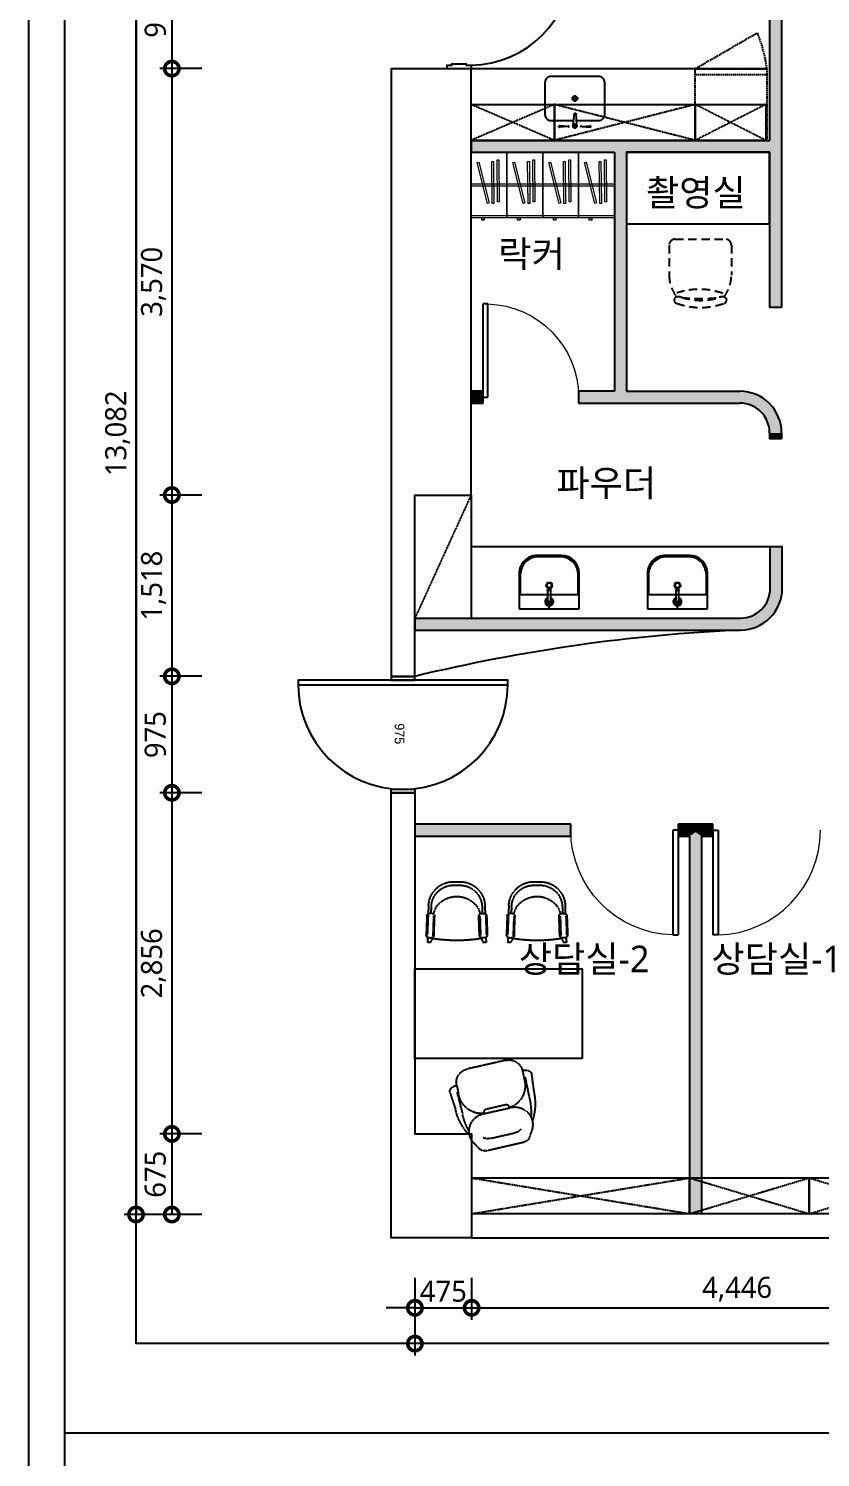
# Model space of a CAD drawing. Header units: millimetres. Extents: x -4 to 86791, y -1 to 44030.
# Drawn here: x 38735 to 45365, y 15132 to 27095 of the extents above; entities that cross this region are included whole.
import ezdxf
from ezdxf.enums import TextEntityAlignment as Align

# ---------------------------------------------------------------- set-up
doc = ezdxf.new("R2010")
doc.units = ezdxf.units.MM
for name, pattern in [('$0$DASH', [0.35, 0.25, -0.1]), ('DASH', [0.35, 0.25, -0.1]), ('DH-HID2', [1.2, 0.8, -0.4]), ('HIDDEN1', [1.1, 0.7, -0.4])]:
    doc.linetypes.add(name, pattern=pattern)
for name, color, linetype in [('0-活动家具', 3, 'Continuous'), ('03-TEXT', 3, 'Continuous'), ('07-DIM WAL', 5, 'Continuous'), ('2.\\M+3B1DB\\M+3C0DA\\M+3BCB1', 60, 'Continuous'), ('2CONTINUOUS', 2, 'Continuous'), ('5.\\M+3C3A2\\M+3C8A3', 4, 'Continuous'), ('CO-BATH', 6, 'Continuous'), ('CO-DO-FR', 7, 'Continuous'), ('CO-DOOR', 8, 'Continuous'), ('CO-FURB', 6, 'Continuous'), ('FORM(YOURNAME)-11', 1, 'Continuous'), ('FU-FURM', 251, 'DH-HID2'), ('PUB_HATCH', 8, 'Continuous'), ('WALL', 9, 'Continuous'), ('WINDOW', 4, 'Continuous')]:
    doc.layers.add(name, color=color, linetype=linetype)
doc.layers.add('Arch', color=8, linetype='Continuous', lineweight=0)
doc.styles.add('\\M+3B8BC\\M+3C0BA \\M+3B0ED\\M+3B5F1', font='malgun.ttf')
doc.styles.add('DAWIN', font='')
doc.styles.add('W-TEXT2', font='Dotum.ttf')
doc.styles.add('YOURNAME', font='HYWULM.TTF')
doc.styles.get('DAWIN').set_extended_font_data('NanumSquare')
doc.dimstyles.new('60', dxfattribs={"dimscale": 80, "dimtxt": 2.2, "dimasz": 3, "dimexe": 1.25, "dimexo": 0.625, "dimtad": 1, "dimdec": 0, "dimzin": 0, "dimdsep": 46, "dimlunit": 6, "dimtxsty": 'DAWIN', "dimblk1": 'DOTSMALL', "dimblk2": 'DOTSMALL', "dimsah": 1, "dimcen": 0.001, "dimclrd": 1, "dimclre": 1, "dimclrt": 3, "dimadec": 0, "dimazin": 0, "dimtfac": 1, "dimtdec": 0, "dimtix": 1, "dimtmove": 2, "dimatfit": 3, "dimldrblk": 'DOTSMALL', "dimfxl": 0, "dimtolj": 1, "dimtzin": 0, "dimarcsym": 0})

# ---------------------------------------------------------------- blocks, each defined once
blk = doc.blocks.new('FORM-PLAN')
at = {"layer": 'Defpoints', "color": 158}
blk.add_line((1346, -1285), (-71444, -1285), dxfattribs=at)
for points in [[(-71444, -2285), (10556, -2285), (10556, 55115), (-71444, 55115)], [(-69444, 53115), (-64, 53115), (-64, 1215), (-69444, 1215)]]:
    blk.add_lwpolyline(points, close=True, dxfattribs=at)
at = {"layer": 'FORM(YOURNAME)-11', "color": 250}
blk.add_lwpolyline([(-72444, -3285), (11556, -3285), (11556, 56115), (-72444, 56115)], close=True, dxfattribs=at)
at = {"layer": 'FORM(YOURNAME)-11', "color": 3, "style": 'YOURNAME'}
for tag, height, p in [('1', 450, (9905, 18188)), ('2', 450, (9905, 17544)), ('3', 450, (9905, 16257)), ('4', 450, (9905, 14326)), ('5', 515, (9905, 12009)), ('6', 515, (9905, 9757)), ('7', 515, (9905, 7504)), ('8', 515, (9905, 5252)), ('9', 515, (9905, 2999)), ('10', 515, (5655, 811)), ('11', 515, (9905, 747)), ('12', 515, (5655, -1441)), ('13', 515, (9905, -1441))]:
    blk.add_attdef(tag, text='', height=height, dxfattribs=at).set_placement(p, align=Align.MIDDLE_RIGHT)
blk = doc.blocks.new('*U149')
at = {"xscale": 0.3000000000000001, "yscale": 0.3000000000000001, "zscale": 0.3000000000000001}
blk.add_blockref('FORM-PLAN', (60469, 15721), dxfattribs=at)
blk = doc.blocks.new('_DOTSMALL')
at = {"color": 0, "linetype": 'ByBlock', "const_width": 0.5}
blk.add_lwpolyline([(-0.0625, 0, 1), (0.0625, 0, 1)], format="xyb", close=True, dxfattribs=at)
blk = doc.blocks.new('*D33')
at = {"layer": '07-DIM WAL', "color": 1, "lineweight": -2, "ltscale": 10, "transparency": 16777216}
for p, q in [((41970, 16635), (41970, 15985)), ((58018, 16635), (58018, 15985)), ((58018, 16085), (41970, 16085))]:
    blk.add_line(p, q, dxfattribs=at)
at = {"layer": 'Defpoints', "color": 0, "ltscale": 10, "transparency": 16777216}
for p in [(41970, 16685), (58018, 16685), (41970, 16085)]:
    blk.add_point(p, dxfattribs=at)
at = {"layer": '07-DIM WAL', "color": 1, "lineweight": -2, "ltscale": 10, "transparency": 16777216, "xscale": 240, "yscale": 240, "zscale": 240, "rotation": 180}
blk.add_blockref('_DOTSMALL', (41970, 16085), dxfattribs=at)
at = {"layer": '07-DIM WAL', "color": 1, "lineweight": -2, "ltscale": 10, "transparency": 16777216, "xscale": 240, "yscale": 240, "zscale": 240}
blk.add_blockref('_DOTSMALL', (58018, 16085), dxfattribs=at)
at = {"layer": '07-DIM WAL', "color": 3, "ltscale": 10, "transparency": 16777216, "insert": (49994, 16240), "char_height": 176, "attachment_point": 5, "style": 'DAWIN'}
blk.add_mtext('\\A1;16,048', dxfattribs=at)
blk = doc.blocks.new('*D34')
at = {"layer": '07-DIM WAL', "color": 1, "lineweight": -2, "ltscale": 10, "transparency": 16777216}
for p, q in [((41970, 16635), (41970, 16285)), ((42445, 16635), (42445, 16285)), ((41970, 16385), (41730, 16385)), ((41970, 16385), (42445, 16385)), ((42445, 16385), (42685, 16385))]:
    blk.add_line(p, q, dxfattribs=at)
at = {"layer": 'Defpoints', "color": 0, "ltscale": 10, "transparency": 16777216}
for p in [(41970, 16685), (42445, 16685), (42445, 16385)]:
    blk.add_point(p, dxfattribs=at)
at = {"layer": '07-DIM WAL', "color": 1, "lineweight": -2, "ltscale": 10, "transparency": 16777216, "xscale": 240, "yscale": 240, "zscale": 240}
blk.add_blockref('_DOTSMALL', (41970, 16385), dxfattribs=at)
at = {"layer": '07-DIM WAL', "color": 1, "lineweight": -2, "ltscale": 10, "transparency": 16777216, "xscale": 240, "yscale": 240, "zscale": 240, "rotation": 180}
blk.add_blockref('_DOTSMALL', (42445, 16385), dxfattribs=at)
at = {"layer": '07-DIM WAL', "color": 3, "ltscale": 10, "transparency": 16777216, "insert": (42208, 16523), "char_height": 176, "attachment_point": 5, "style": 'DAWIN'}
blk.add_mtext('\\A1;475', dxfattribs=at)
blk = doc.blocks.new('*D35')
at = {"layer": '07-DIM WAL', "color": 1, "lineweight": -2, "ltscale": 10, "transparency": 16777216}
for p, q in [((42445, 16635), (42445, 16285)), ((46891, 16635), (46891, 16285)), ((42445, 16385), (46891, 16385))]:
    blk.add_line(p, q, dxfattribs=at)
at = {"layer": 'Defpoints', "color": 0, "ltscale": 10, "transparency": 16777216}
for p in [(42445, 16685), (46891, 16685), (46891, 16385)]:
    blk.add_point(p, dxfattribs=at)
at = {"layer": '07-DIM WAL', "color": 1, "lineweight": -2, "ltscale": 10, "transparency": 16777216, "xscale": 240, "yscale": 240, "zscale": 240, "rotation": 180}
blk.add_blockref('_DOTSMALL', (42445, 16385), dxfattribs=at)
at = {"layer": '07-DIM WAL', "color": 1, "lineweight": -2, "ltscale": 10, "transparency": 16777216, "xscale": 240, "yscale": 240, "zscale": 240}
blk.add_blockref('_DOTSMALL', (46891, 16385), dxfattribs=at)
at = {"layer": '07-DIM WAL', "color": 3, "ltscale": 10, "transparency": 16777216, "insert": (44668, 16540), "char_height": 176, "attachment_point": 5, "style": 'DAWIN'}
blk.add_mtext('\\A1;4,446', dxfattribs=at)
blk = doc.blocks.new('*D55')
at = {"layer": '07-DIM WAL', "color": 1, "lineweight": -2, "ltscale": 10, "transparency": 16777216}
for p, q in [((40185, 30248), (39535, 30248)), ((39635, 30248), (39635, 17166)), ((40185, 17166), (39535, 17166))]:
    blk.add_line(p, q, dxfattribs=at)
at = {"layer": 'Defpoints', "color": 0, "ltscale": 10, "transparency": 16777216}
for p in [(40235, 30248), (39635, 17166), (40235, 17166)]:
    blk.add_point(p, dxfattribs=at)
at = {"layer": '07-DIM WAL', "color": 1, "lineweight": -2, "ltscale": 10, "transparency": 16777216, "xscale": 240, "yscale": 240, "zscale": 240}
for p, rotation in [((39635, 30248), 90), ((39635, 17166), 270)]:
    blk.add_blockref('_DOTSMALL', p, dxfattribs=dict(at, rotation=rotation))
at = {"layer": '07-DIM WAL', "color": 3, "ltscale": 10, "transparency": 16777216, "insert": (39481, 23707), "char_height": 176, "attachment_point": 5, "rotation": 90, "style": 'DAWIN'}
blk.add_mtext('\\A1;13,082', dxfattribs=at)
blk = doc.blocks.new('*D57')
at = {"layer": '07-DIM WAL', "color": 1, "lineweight": -2, "ltscale": 10, "transparency": 16777216}
for p, q in [((40185, 27670), (39835, 27670)), ((39935, 27670), (39935, 26760)), ((40185, 26760), (39835, 26760))]:
    blk.add_line(p, q, dxfattribs=at)
at = {"layer": 'Defpoints', "color": 0, "ltscale": 10, "transparency": 16777216}
for p in [(40235, 27670), (39935, 26760), (40235, 26760)]:
    blk.add_point(p, dxfattribs=at)
at = {"layer": '07-DIM WAL', "color": 1, "lineweight": -2, "ltscale": 10, "transparency": 16777216, "xscale": 240, "yscale": 240, "zscale": 240}
for p, rotation in [((39935, 27670), 90), ((39935, 26760), 270)]:
    blk.add_blockref('_DOTSMALL', p, dxfattribs=dict(at, rotation=rotation))
at = {"layer": '07-DIM WAL', "color": 3, "ltscale": 10, "transparency": 16777216, "insert": (39797, 27215), "char_height": 176, "attachment_point": 5, "rotation": 90, "style": 'DAWIN'}
blk.add_mtext('\\A1;910', dxfattribs=at)
blk = doc.blocks.new('*D58')
at = {"layer": '07-DIM WAL', "color": 1, "lineweight": -2, "ltscale": 10, "transparency": 16777216}
for p, q in [((40185, 26760), (39835, 26760)), ((39935, 26760), (39935, 23190)), ((40185, 23190), (39835, 23190))]:
    blk.add_line(p, q, dxfattribs=at)
at = {"layer": 'Defpoints', "color": 0, "ltscale": 10, "transparency": 16777216}
for p in [(40235, 26760), (39935, 23190), (40235, 23190)]:
    blk.add_point(p, dxfattribs=at)
at = {"layer": '07-DIM WAL', "color": 1, "lineweight": -2, "ltscale": 10, "transparency": 16777216, "xscale": 240, "yscale": 240, "zscale": 240}
for p, rotation in [((39935, 26760), 90), ((39935, 23190), 270)]:
    blk.add_blockref('_DOTSMALL', p, dxfattribs=dict(at, rotation=rotation))
at = {"layer": '07-DIM WAL', "color": 3, "ltscale": 10, "transparency": 16777216, "insert": (39781, 24975), "char_height": 176, "attachment_point": 5, "rotation": 90, "style": 'DAWIN'}
blk.add_mtext('\\A1;3,570', dxfattribs=at)
blk = doc.blocks.new('*D59')
at = {"layer": '07-DIM WAL', "color": 1, "lineweight": -2, "ltscale": 10, "transparency": 16777216}
for p, q in [((40185, 23190), (39835, 23190)), ((39935, 23190), (39935, 21672)), ((40185, 21672), (39835, 21672))]:
    blk.add_line(p, q, dxfattribs=at)
at = {"layer": 'Defpoints', "color": 0, "ltscale": 10, "transparency": 16777216}
for p in [(40235, 23190), (39935, 21672), (40235, 21672)]:
    blk.add_point(p, dxfattribs=at)
at = {"layer": '07-DIM WAL', "color": 1, "lineweight": -2, "ltscale": 10, "transparency": 16777216, "xscale": 240, "yscale": 240, "zscale": 240}
for p, rotation in [((39935, 23190), 90), ((39935, 21672), 270)]:
    blk.add_blockref('_DOTSMALL', p, dxfattribs=dict(at, rotation=rotation))
at = {"layer": '07-DIM WAL', "color": 3, "ltscale": 10, "transparency": 16777216, "insert": (39781, 22431), "char_height": 176, "attachment_point": 5, "rotation": 90, "style": 'DAWIN'}
blk.add_mtext('\\A1;1,518', dxfattribs=at)
blk = doc.blocks.new('*D60')
at = {"layer": '07-DIM WAL', "color": 1, "lineweight": -2, "ltscale": 10, "transparency": 16777216}
for p, q in [((40185, 21672), (39835, 21672)), ((39935, 21672), (39935, 20697)), ((40185, 20697), (39835, 20697))]:
    blk.add_line(p, q, dxfattribs=at)
at = {"layer": 'Defpoints', "color": 0, "ltscale": 10, "transparency": 16777216}
for p in [(40235, 21672), (39935, 20697), (40235, 20697)]:
    blk.add_point(p, dxfattribs=at)
at = {"layer": '07-DIM WAL', "color": 1, "lineweight": -2, "ltscale": 10, "transparency": 16777216, "xscale": 240, "yscale": 240, "zscale": 240}
for p, rotation in [((39935, 21672), 90), ((39935, 20697), 270)]:
    blk.add_blockref('_DOTSMALL', p, dxfattribs=dict(at, rotation=rotation))
at = {"layer": '07-DIM WAL', "color": 3, "ltscale": 10, "transparency": 16777216, "insert": (39797, 21184), "char_height": 176, "attachment_point": 5, "rotation": 90, "style": 'DAWIN'}
blk.add_mtext('\\A1;975', dxfattribs=at)
blk = doc.blocks.new('*D61')
at = {"layer": '07-DIM WAL', "color": 1, "lineweight": -2, "ltscale": 10, "transparency": 16777216}
for p, q in [((40185, 20697), (39835, 20697)), ((39935, 20697), (39935, 17841)), ((40185, 17841), (39835, 17841))]:
    blk.add_line(p, q, dxfattribs=at)
at = {"layer": 'Defpoints', "color": 0, "ltscale": 10, "transparency": 16777216}
for p in [(40235, 20697), (39935, 17841), (40235, 17841)]:
    blk.add_point(p, dxfattribs=at)
at = {"layer": '07-DIM WAL', "color": 1, "lineweight": -2, "ltscale": 10, "transparency": 16777216, "xscale": 240, "yscale": 240, "zscale": 240}
for p, rotation in [((39935, 20697), 90), ((39935, 17841), 270)]:
    blk.add_blockref('_DOTSMALL', p, dxfattribs=dict(at, rotation=rotation))
at = {"layer": '07-DIM WAL', "color": 3, "ltscale": 10, "transparency": 16777216, "insert": (39781, 19269), "char_height": 176, "attachment_point": 5, "rotation": 90, "style": 'DAWIN'}
blk.add_mtext('\\A1;2,856', dxfattribs=at)
blk = doc.blocks.new('*D62')
at = {"layer": '07-DIM WAL', "color": 1, "lineweight": -2, "ltscale": 10, "transparency": 16777216}
for p, q in [((40185, 17841), (39835, 17841)), ((39935, 17841), (39935, 17166)), ((40135, 17166), (39835, 17166))]:
    blk.add_line(p, q, dxfattribs=at)
at = {"layer": 'Defpoints', "color": 0, "ltscale": 10, "transparency": 16777216}
for p in [(40235, 17841), (39935, 17166), (40185, 17166)]:
    blk.add_point(p, dxfattribs=at)
at = {"layer": '07-DIM WAL', "color": 1, "lineweight": -2, "ltscale": 10, "transparency": 16777216, "xscale": 240, "yscale": 240, "zscale": 240}
for p, rotation in [((39935, 17841), 90), ((39935, 17166), 270)]:
    blk.add_blockref('_DOTSMALL', p, dxfattribs=dict(at, rotation=rotation))
at = {"layer": '07-DIM WAL', "color": 3, "ltscale": 10, "transparency": 16777216, "insert": (39797, 17503), "char_height": 176, "attachment_point": 5, "rotation": 90, "style": 'DAWIN'}
blk.add_mtext('\\A1;675', dxfattribs=at)
blk = doc.blocks.new('VUFASU3')
at = {"layer": '2CONTINUOUS', "ltscale": 10}
for points in [[(258926, -9403), (259126, -9403), (259126, -7885), (259596, -7885), (259596, -4315), (258926, -4315), (258926, -9403)], [(259601, -14102), (258926, -14102), (258926, -10378), (259126, -10378), (259126, -13234), (259601, -13234), (259601, -14102)]]:
    blk.add_lwpolyline(points, dxfattribs=at)
at = {"layer": '5.\\M+3C3A2\\M+3C8A3', "ltscale": 10}
blk.add_lwpolyline([(264047, -13902), (259601, -13902), (259601, -14102), (264047, -14102)], close=True, dxfattribs=at)
at = {"layer": 'CO-DO-FR'}
for points in [[(259596, -4315), (259396, -4315), (259396, -4285), (259436, -4285), (259436, -4275), (259556, -4275), (259556, -4285), (259596, -4285), (259596, -4315)], [(258926, -9403), (258926, -9433), (259126, -9433), (259126, -9403)], [(258926, -10378), (258926, -10348), (259126, -10348), (259126, -10378)]]:
    blk.add_lwpolyline(points, close=True, dxfattribs=at)
at = {"layer": 'CO-DOOR'}
blk.add_lwpolyline([(258149, -9473), (259904, -9473), (259904, -9433), (258149, -9433)], close=True, dxfattribs=at)
for centre, radius, start, end in [((259588, -3436), 849, 270.5797, 0.0984), ((259026, -9470), 878, 180.1635, 359.8365)]:
    blk.add_arc(centre, radius, start, end, dxfattribs=at)
at = {"layer": '2.\\M+3B1DB\\M+3C0DA\\M+3BCB1', "style": 'W-TEXT2'}
blk.add_text('975', height=80, rotation=270, dxfattribs=at).set_placement((258997, -9883), align=Align.MIDDLE_CENTER)
blk = doc.blocks.new('A$C7CA87367')
at = {"layer": '0-活动家具', "color": 3, "linetype": 'Continuous'}
for p, q in [((117, 421), (117, 417)), ((190, 420), (121, 425)), ((190, 418), (121, 413)), ((241, 307), (235, 408)), ((263, 405), (254, 307)), ((310, 420), (379, 425)), ((310, 418), (379, 413)), ((383, 421), (383, 417)), ((254, 307), (241, 307))]:
    blk.add_line(p, q, dxfattribs=at)
at = {"layer": '0-活动家具', "color": 3}
for p, q in [((247, 416), (228, 416)), ((250, 438), (250, 420)), ((250, 413), (250, 394)), ((272, 416), (253, 416))]:
    blk.add_line(p, q, dxfattribs=at)
at = {"layer": '0-活动家具', "color": 8}
for p, q in [((246, 185), (223, 185)), ((250, 189), (250, 213)), ((250, 181), (250, 157)), ((277, 185), (254, 185))]:
    blk.add_line(p, q, dxfattribs=at)
at = {"layer": '0-活动家具', "color": 3, "linetype": 'Continuous'}
blk.add_lwpolyline([(237, 370), (50, 370, 0.414214), (0, 320), (0, 50, 0.414214), (50, 0), (450, 0, 0.414214), (500, 50), (500, 320, 0.414214), (450, 370), (260, 370)], format="xyb", dxfattribs=at)
for points in [[(197, 424, -1), (197, 414, -1)], [(303, 424, 1), (303, 414, 1)]]:
    blk.add_lwpolyline(points, format="xyb", close=True, dxfattribs=at)
at = {"layer": '0-活动家具', "color": 3, "ltscale": 1000}
blk.add_lwpolyline([(250, 416, -1), (250, 416, -1)], format="xyb", close=True, dxfattribs=at)
at = {"layer": '0-活动家具', "color": 8}
blk.add_lwpolyline([(250, 185, -1), (250, 185, -1)], format="xyb", close=True, dxfattribs=at)
at = {"layer": '0-活动家具', "color": 3, "linetype": 'Continuous'}
blk.add_circle((250, 416), 16.8, dxfattribs=at)
at = {"layer": '0-活动家具', "color": 3}
blk.add_circle((250, 416), 13.5, dxfattribs=at)
at = {"layer": '0-活动家具', "color": 8}
blk.add_circle((250, 185), 21, dxfattribs=at)
at = {"layer": '0-活动家具', "color": 3, "linetype": 'Continuous'}
for centre, start, end in [((121, 421), 88.2889, 180), ((121, 417), 180, 271.7111), ((379, 421), 0, 91.7111), ((379, 417), 268.2889, 0)]:
    blk.add_arc(centre, 4.17, start, end, dxfattribs=at)
blk = doc.blocks.new('fwg')
at = {"color": 3, "linetype": 'DASH', "ltscale": 50}
for p, q in [((537365, 175088), (537965, 175088)), ((537365, 174488), (537365, 175088)), ((537965, 175088), (537965, 174488)), ((537965, 174538), (537365, 174538)), ((537965, 174488), (537365, 174488))]:
    blk.add_line(p, q, dxfattribs=at)
at = {"color": 8, "linetype": 'DASH', "ltscale": 50}
blk.add_line((537965, 174488), (537446, 174188), dxfattribs=at)
blk.add_arc((538571, 174650), 1217, 187.6661, 202.3339, dxfattribs=at)
blk = doc.blocks.new('B-003')
blk.add_line((0, 0), (0, -65))
at = {"layer": 'CO-BATH'}
for p, q in [((-252, 0), (-252, -295)), ((252, 0), (-252, 0)), ((252, -295), (252, 0)), ((-102, -445), (102, -445))]:
    blk.add_line(p, q, dxfattribs=at)
at = {"layer": 'CO-BATH', "color": 8}
for p, q in [((-13, -60), (-13, -151)), ((12, -60), (12, -151)), ((-242, -120), (-242, -285)), ((242, -120), (-242, -120)), ((-15, -156), (-15, -161)), ((-15, -161), (14, -161)), ((-14, -151), (-14, -156)), ((13, -151), (13, -156)), ((14, -156), (14, -161)), ((242, -285), (242, -120)), ((-92, -435), (92, -435))]:
    blk.add_line(p, q, dxfattribs=at)
at = {"layer": 'CO-BATH', "color": 251}
for p, q in [((-15, -156), (14, -156)), ((-14, -151), (13, -151))]:
    blk.add_line(p, q, dxfattribs=at)
at = {"layer": 'CO-BATH', "color": 8}
blk.add_circle((0, -195), 25, dxfattribs=at)
at = {"layer": 'CO-BATH', "color": 251}
blk.add_circle((0, -195), 20, dxfattribs=at)
at = {"layer": 'CO-BATH', "color": 8}
for centre, radius, start, end in [((0, -60), 35, 290.9248, 249.0751), ((0, -60), 12.5, 360, 180), ((-92, -285), 150, 180, 270), ((92, -285), 150, 270, 0)]:
    blk.add_arc(centre, radius, start, end, dxfattribs=at)
at = {"layer": 'CO-BATH', "color": 251}
for radius, start, end in [(30, 294.6243, 245.3757), (25, 300, 240), (18, 313.9829, 226.017)]:
    blk.add_arc((0, -60), radius, start, end, dxfattribs=at)
at = {"layer": 'CO-BATH'}
for centre, start, end in [((-102, -295), 180, 270), ((102, -295), 270, 0)]:
    blk.add_arc(centre, 150, start, end, dxfattribs=at)
blk = doc.blocks.new('arrttt')
at = {"layer": 'Arch', "color": 6}
for p, q in [((883191, 53559), (882891, 53559)), ((882891, 53559), (882891, 53009)), ((882959, 53496), (882956, 53144)), ((882973, 53496), (882959, 53496)), ((882970, 53144), (882973, 53496)), ((883003, 53482), (883000, 53130)), ((883017, 53482), (883003, 53482)), ((883014, 53130), (883017, 53482)), ((883126, 53476), (883040, 53135)), ((883140, 53473), (883126, 53476)), ((883191, 53009), (883191, 53559)), ((883054, 53131), (883140, 53473)), ((882891, 53291), (883191, 53291)), ((882891, 53276), (883191, 53276)), ((882956, 53144), (882970, 53144)), ((883000, 53130), (883014, 53130)), ((883040, 53135), (883054, 53131)), ((883191, 53029), (882891, 53029)), ((882891, 53009), (883191, 53009)), ((883101, 53009), (883081, 53009)), ((883081, 53009), (883081, 52989)), ((883101, 52989), (883101, 53009)), ((883081, 52989), (883101, 52989))]:
    blk.add_line(p, q, dxfattribs=at)
blk = doc.blocks.new('F-123')
at = {"layer": 'FU-FURM'}
for p, q in [((42, 491), (-33, 491)), ((38, 463), (-30, 463)), ((-236, 289), (-237, 224)), ((-212, 281), (-214, 226)), ((-189, 244), (-191, 239)), ((-188, 249), (-189, 244)), ((-186, 254), (-188, 249)), ((-184, 259), (-186, 254)), ((-181, 264), (-184, 259)), ((-179, 269), (-181, 264)), ((-177, 273), (-179, 269)), ((177, 273), (179, 269)), ((179, 269), (181, 264)), ((181, 264), (184, 259)), ((184, 259), (186, 254)), ((186, 254), (188, 249)), ((188, 249), (189, 244)), ((189, 244), (191, 239)), ((213, 281), (218, 226)), ((236, 289), (240, 222)), ((-250, 203), (-256, 47)), ((-242, 207), (-248, 45)), ((-209, 226), (-225, 227)), ((-194, 206), (-199, 41)), ((-195, 224), (-196, 221)), ((-194, 231), (-195, 228)), ((-195, 228), (-195, 224)), ((-193, 235), (-194, 231)), ((-191, 239), (-193, 235)), ((-190, 45), (-185, 201)), ((190, 45), (185, 201)), ((191, 239), (193, 235)), ((193, 235), (194, 231)), ((194, 231), (195, 228)), ((194, 206), (200, 37)), ((195, 228), (196, 222)), ((209, 226), (225, 227)), ((240, 212), (247, 42)), ((250, 203), (256, 47)), ((-244, 26), (-246, -16)), ((-232, 22), (-216, 22)), ((-205, 16), (-221, -16)), ((-203, 24), (-204, 16)), ((205, 16), (204, 24)), ((205, 16), (221, -16)), ((232, 22), (216, 22)), ((244, 26), (246, -16)), ((-246, -16), (-221, -16)), ((221, -16), (246, -16))]:
    blk.add_line(p, q, dxfattribs=at)
for centre, radius, start, end in [((-29, 285), 207, 90.8381, 178.7143), ((29, 285), 207, 1.2856, 89.1619), ((-26, 277), 186, 90.8381, 178.7144), ((0, 157), 212, 33.1238, 146.8761), ((27, 277), 186, 1.2856, 89.1619), ((-226, 202), 24.6, 88.0002, 178.0003), ((-209, 202), 24.6, 357.9998, 88.0001), ((0, 157), 212, 158.2783, 158.4011), ((209, 202), 24.6, 92, 182.0003), ((0, 157), 212, 21.5989, 21.7217), ((226, 202), 24.6, 2.0002, 91.9997), ((-231, 47), 24.6, 178.0001, 268.0003), ((-215, 46), 24.6, 268.0001, 358), ((0, 1288), 1288, 260.8522, 279.1478), ((215, 46), 24.6, 181.9999, 272.0001), ((231, 47), 24.6, 271.9999, 2.0001)]:
    blk.add_arc(centre, radius, start, end, dxfattribs=at)
blk = doc.blocks.new('F-127')
at = {"layer": 'FU-FURM'}
for p, q in [((-250, 610), (-210, 675)), ((-161, 703), (170, 700)), ((-98, 610), (106, 609)), ((259, 606), (219, 672)), ((-291, 179), (-285, 363)), ((-104, 396), (-104, 385)), ((-104, 396), (109, 395)), ((-81, 362), (86, 361)), ((109, 395), (109, 383)), ((293, 175), (290, 359)), ((-350, 152), (-334, 310)), ((352, 147), (338, 306)), ((-286, 174), (-281, 174)), ((-281, 117), (-281, 186)), ((283, 113), (283, 182)), ((288, 171), (283, 171)), ((-292, 117), (-281, 117)), ((167, -1), (-167, 1)), ((294, 113), (283, 113))]:
    blk.add_line(p, q, dxfattribs=at)
for centre, radius, start, end in [((-116, 545), 149, 154.1408, 274.8981), ((-161, 645), 57.5, 89.6131, 148.3025), ((-103, 516), 94.2, 87.1541, 126.9897), ((110, 515), 94.2, 52.2364, 92.072), ((124, 543), 149, 264.328, 25.0854), ((170, 643), 57.5, 30.9236, 89.6131), ((113, 309), 447, 147.9018, 179.8205), ((191, 365), 476, 162.013, 179.7112), ((-186, 368), 476, 359.5149, 17.2131), ((-109, 311), 447, 359.4056, 31.3243), ((-85, 200), 196, 95.4964, 184.1882), ((-81, 385), 23, 179.6131, 269.6131), ((86, 384), 23, 269.6131, 359.6131), ((87, 199), 196, 355.0379, 83.7297), ((-295, 178), 60.7, 205.1053, 272.1933), ((-285, 180), 5.75, 177.889, 269.6131), ((288, 176), 5.75, 269.6131, 1.3372), ((297, 174), 60.7, 267.0328, 334.1208), ((-166, 116), 115, 179.6131, 269.6131), ((168, 114), 115, 269.6131, 359.6131)]:
    blk.add_arc(centre, radius, start, end, dxfattribs=at)
blk = doc.blocks.new('chair-1')
at = {"layer": 'CO-FURB', "color": 0, "linetype": 'HIDDEN1', "ltscale": 100}
for p, q in [((308122, 66173), (308121, 66178)), ((308557, 66173), (308558, 66178)), ((308080, 65724), (308080, 65974)), ((308601, 65724), (308601, 65974)), ((308551, 65674), (308130, 65674))]:
    blk.add_line(p, q, dxfattribs=at)
for centre, radius, start, end in [((308380, 65974), 300, 142.6314, 180), ((308145, 66186), 25, 102.0525, 197.2684), ((308146, 66181), 25, 197.2684, 281.9556), ((308339, 65678), 568, 69.3967, 110.6033), ((308140, 66323), 168, 273.9244, 284.2279), ((308339, 65678), 508, 71.8453, 108.1547), ((308339, 64861), 1310, 83.0545, 96.9455), ((308539, 66323), 168, 255.7721, 266.0756), ((308533, 66181), 25, 258.0444, 342.7316), ((308534, 66186), 25, 342.7316, 77.9475), ((308301, 65974), 300, 0, 37.4639), ((308349, 66685), 591, 250.3656, 288.4349), ((308130, 65724), 50, 180, 270), ((308551, 65724), 50, 270, 0)]:
    blk.add_arc(centre, radius, start, end, dxfattribs=at)
blk = doc.blocks.new('$DorLib2D$00000001')
for p, q in [((0.45, 0.975), (0.5, 0.975)), ((0.45, 0), (0.45, 0.975)), ((0.5, 0), (0.5, 0.975)), ((0.5, 0), (0.45, 0))]:
    blk.add_line(p, q)
at = {"lineweight": 13}
blk.add_arc((0.475, 0), 0.975, 91.4693, 180, dxfattribs=at)

msp = doc.modelspace()

# ---------------------------------------------------------------- hatches: boundary and pattern name
at = {"layer": 'PUB_HATCH'}
for points in [[(45040.4, 27217.6), (44940.4, 27217.6), (44940.4, 26159.6), (44973.7, 26109.6), (45040.4, 26109.6)], [(42440.4, 26059.6), (43640.4, 26059.6), (43690.4, 26092.9), (43690.4, 26159.6), (42440.4, 26159.6)], [(43690.4, 26092.9), (43640.4, 26059.6), (43640.4, 24059.6), (43690.4, 24026.3), (43740.4, 24059.6), (43740.4, 26059.6)], [(43690.4, 26092.9), (43740.4, 26059.6), (44940.4, 26059.6), (44973.7, 26109.6), (44940.4, 26159.6), (43690.4, 26159.6)], [(44973.7, 26109.6), (44940.4, 26059.6), (44940.4, 24759.6), (45040.4, 24759.6), (45040.4, 26109.6)], [(42440.4, 23959.6), (42540.4, 23959.6), (42540.4, 24059.6), (42440.4, 24059.6)], [(43640.4, 24059.6), (43340.4, 24059.6), (43340.4, 23959.6), (43690.4, 23959.6), (43690.4, 24026.3)], [(43690.4, 24026.3), (43690.4, 23959.6), (44690.4, 23959.6), (44690.4, 24059.6), (43740.4, 24059.6)], [(44940.4, 23709.6), (45040.4, 23709.6, 0.4142136), (44690.4, 24059.6), (44690.4, 23959.6, -0.4142136)], [(45040.4, 23709.6), (44940.4, 23709.6), (44940.4, 23659.6), (45040.4, 23659.6)], [(44945.5, 22409.6), (45045.5, 22409.6), (45045.5, 22759.6), (44945.5, 22759.6)], [(44695.5, 22159.6), (44695.5, 22059.6, 0.4142136), (45045.5, 22409.6), (44945.5, 22409.6, -0.4142136)], [(41970.4, 22059.6), (44695.5, 22059.6), (44695.5, 22159.6), (41970.4, 22159.6)], [(41970.4, 20334.1), (43275.4, 20334.1), (43275.4, 20434.1), (41970.4, 20434.1)], [(44320.4, 20434.1), (44175.4, 20434.1), (44175.4, 20334.1), (44270.4, 20334.1), (44320.4, 20367.4)], [(44320.4, 20367.4), (44270.4, 20334.1), (44270.4, 17172.6), (44370.4, 17172.6), (44370.4, 20334.1)], [(44370.4, 20334.1), (44465.4, 20334.1), (44465.4, 20434.1), (44320.4, 20434.1), (44320.4, 20367.4)]]:
    msp.add_hatch(color=256, dxfattribs=at).paths.add_polyline_path(points)

# ---------------------------------------------------------------- linework, layer by layer
at = {"color": 3}
msp.add_line((44907.5, 26759.6), (42440.4, 26759.6), dxfattribs=at)
at = {"color": 8, "linetype": '$0$DASH', "ltscale": 10}
msp.add_line((42440.4, 23189.6), (41970.4, 22159.6), dxfattribs=at)
for p, q in [((42440.4, 23189.6), (42440.4, 22159.6)), ((42440.4, 22759.6), (44945.5, 22759.6))]:
    msp.add_line(p, q)
for points in [[(42440.4, 26459.6), (43137.8, 26459.6), (43137.8, 26159.6), (42440.4, 26159.6)], [(43137.8, 26459.6), (44317.4, 26459.6), (44317.4, 26159.6), (43137.8, 26159.6)], [(44317.4, 26459.6), (44907.5, 26459.6), (44907.5, 26159.6), (44317.4, 26159.6)], [(43740.4, 25459.6), (44940.4, 25459.6), (44940.4, 26059.6), (43740.4, 26059.6)], [(43370.4, 18472.6), (41970.4, 18472.6), (41970.4, 19222.6), (43370.4, 19222.6)], [(44270.4, 17172.6), (42445.4, 17172.6), (42445.4, 17472.6), (44270.4, 17472.6)], [(45271, 17172.6), (44270.4, 17172.6), (44270.4, 17472.6), (45271, 17472.6)], [(46271.6, 17172.6), (45271, 17172.6), (45271, 17472.6), (46271.6, 17472.6)]]:
    msp.add_lwpolyline(points, close=True)
for points in [[(44907.5, 26159.6), (44317.4, 26459.6), (43137.8, 26159.6), (42440.4, 26459.6)], [(44907.5, 26459.6), (44317.4, 26159.6), (43137.8, 26459.6), (42440.4, 26159.6)], [(42445.4, 17472.6), (44270.4, 17172.6)], [(42445.4, 17172.6), (44270.4, 17472.6)], [(44270.4, 17472.6), (45271, 17172.6), (46271.6, 17472.6)], [(44270.4, 17172.6), (45271, 17472.6), (46271.6, 17172.6)]]:
    msp.add_lwpolyline(points, dxfattribs=at)
msp.add_arc((45348.7, 7708.3), 14366.2, 92.60609, 103.60075)
at = {"layer": 'WALL'}
for p, q in [((44940.4, 27217.6), (44940.4, 26159.6)), ((45040.4, 27217.6), (45040.4, 26109.6)), ((42440.4, 26159.6), (43690.4, 26159.6)), ((42440.4, 26159.6), (42440.4, 26059.6)), ((43690.4, 26159.6), (44940.4, 26159.6)), ((45040.4, 26109.6), (45040.4, 24759.6)), ((42440.4, 26059.6), (43640.4, 26059.6)), ((43640.4, 26059.6), (43640.4, 24059.6)), ((43740.4, 26059.6), (43740.4, 24059.6)), ((43740.4, 26059.6), (44940.4, 26059.6)), ((44940.4, 26059.6), (44940.4, 24759.6)), ((45040.4, 24759.6), (44940.4, 24759.6)), ((42540.4, 24059.6), (42440.4, 24059.6)), ((42440.4, 24059.6), (42440.4, 23959.6)), ((42540.4, 23959.6), (42540.4, 24059.6)), ((43640.4, 24059.6), (43340.4, 24059.6)), ((43340.4, 24059.6), (43340.4, 23959.6)), ((43740.4, 24059.6), (44690.4, 24059.6)), ((42440.4, 23959.6), (42540.4, 23959.6)), ((43340.4, 23959.6), (43690.4, 23959.6)), ((43690.4, 23959.6), (44690.4, 23959.6)), ((44940.4, 23709.6), (44940.4, 23659.6)), ((45040.4, 23709.6), (45040.4, 23659.6)), ((45040.4, 23659.6), (44940.4, 23659.6)), ((44945.5, 22409.6), (44945.5, 22759.6)), ((44945.5, 22759.6), (45045.5, 22759.6)), ((45045.5, 22409.6), (45045.5, 22759.6)), ((41970.4, 22159.6), (44695.5, 22159.6)), ((41970.4, 22159.6), (41970.4, 22059.6)), ((41970.4, 22059.6), (44695.5, 22059.6)), ((43275.4, 20434.1), (41970.4, 20434.1)), ((41970.4, 20434.1), (41970.4, 20334.1)), ((43275.4, 20334.1), (43275.4, 20434.1)), ((44320.4, 20434.1), (44175.4, 20434.1)), ((44175.4, 20434.1), (44175.4, 20334.1)), ((44465.4, 20434.1), (44320.4, 20434.1)), ((44465.4, 20334.1), (44465.4, 20434.1)), ((41970.4, 20334.1), (43275.4, 20334.1)), ((44175.4, 20334.1), (44270.4, 20334.1)), ((44270.4, 20334.1), (44270.4, 17172.6)), ((44370.4, 20334.1), (44370.4, 17172.6)), ((44370.4, 20334.1), (44465.4, 20334.1)), ((44370.4, 17172.6), (44270.4, 17172.6))]:
    msp.add_line(p, q, dxfattribs=at)
for centre, radius, start, end in [((44690.4, 23709.6), 350, 0, 90), ((44690.4, 23709.6), 250, 0, 90), ((44695.5, 22409.6), 250, 270, 0), ((44695.5, 22409.6), 350, 270, 0)]:
    msp.add_arc(centre, radius, start, end, dxfattribs=at)

# ---------------------------------------------------------------- block references
msp.add_blockref('*U149', (0, 0))
at = {"ltscale": 10}
msp.add_blockref('VUFASU3', (-217155.9, 31074.2), dxfattribs=at)
for name, p, rotation in [('fwg', (582282.6, 201247.5), 180), ('chair-1', (352699.8, 91005.9), 179.9999999999999), ('B-003', (43094.7, 22238.4), 180), ('B-003', (44168.2, 22238.4), 180)]:
    msp.add_blockref(name, p, dxfattribs=dict(rotation=rotation))
at = {"color": 3, "rotation": 180}
msp.add_blockref('A$C7CA87367', (43559.3, 26694.5), dxfattribs=at)
at = {"xscale": -1}
for name, p in [('arrttt', (925631.2, -27499.1)), ('arrttt', (925931.2, -27499.1)), ('arrttt', (926231.2, -27499.1)), ('arrttt', (926531.2, -27499.1)), ('F-123', (42320.4, 19460.2)), ('F-123', (42992.6, 19460.2))]:
    msp.add_blockref(name, p, dxfattribs=at)
at = {"xscale": -1, "rotation": 192.4532337730153}
msp.add_blockref('F-127', (42569.3, 18420.9), dxfattribs=at)
at = {"layer": 'WINDOW', "xscale": -800, "yscale": 800, "zscale": -800, "rotation": 1.334991662654818e-12}
msp.add_blockref('$DorLib2D$00000001', (42940.4, 24009.6), dxfattribs=at)
at = {"layer": 'WINDOW', "yscale": -900}
for p, xscale, zscale in [((43725.4, 20384.1), 900, 900), ((44915.4, 20384.1), -900, -900)]:
    msp.add_blockref('$DorLib2D$00000001', p, dxfattribs=dict(at, xscale=xscale, zscale=zscale))

# ---------------------------------------------------------------- texts
at = {"layer": '03-TEXT', "style": '\\M+3B8BC\\M+3C0BA \\M+3B0ED\\M+3B5F1'}
for s, p in [('\\M+3C3D4\\M+3BFB5\\M+3BDC7', (43903.9, 25833.2)), ('\\M+3B6F4\\M+3C4BF', (42667.7, 25320.2)), ('\\M+3C6C4\\M+3BFEC\\M+3B4F5', (43154.7, 23401.3)), ('\\M+3BBF3\\M+3B4E3\\M+3BDC7-2', (42839.9, 19416.9)), ('\\M+3BBF3\\M+3B4E3\\M+3BDC7-1', (44452.5, 19416.9))]:
    msp.add_text(s, height=222.222, dxfattribs=at).set_placement(p, align=Align.TOP_LEFT)

# ---------------------------------------------------------------- dimensions: what is measured, and where the dimension line sits
at = {"layer": '07-DIM WAL', "ltscale": 10}
dim = msp.add_linear_dim(base=(39635.4, 17165.6), p1=(40235.4, 30247.6), p2=(40235.4, 17165.6), angle=90, dimstyle='60', dxfattribs=at)
dim.commit()
dim.dimension.update_dxf_attribs({"geometry": '*D55', "text_midpoint": (39480.6, 23706.6)})
for base, p1, p2, picture, middle in [((39935.4, 26759.6), (40235.4, 27669.6), (40235.4, 26759.6), '*D57', (39797.4, 27214.6)), ((39935.4, 23189.6), (40235.4, 26759.6), (40235.4, 23189.6), '*D58', (39780.6, 24974.6)), ((39935.4, 21671.6), (40235.4, 23189.6), (40235.4, 21671.6), '*D59', (39780.6, 22430.6)), ((39935.4, 20696.6), (40235.4, 21671.6), (40235.4, 20696.6), '*D60', (39797.4, 21184.1)), ((39935.4, 17840.6), (40235.4, 20696.6), (40235.4, 17840.6), '*D61', (39780.6, 19268.6)), ((39935.4, 17165.6), (40235.4, 17840.6), (40185.4, 17165.6), '*D62', (39797.4, 17503.1))]:
    dim = msp.add_linear_dim(base=base, p1=p1, p2=p2, angle=90, dimstyle='60', override={"dimtmove": 2}, dxfattribs=at)
    dim.commit()
    dim.dimension.update_dxf_attribs({"geometry": picture, "text_midpoint": middle})
for base, p1, p2, picture, middle in [((42445.4, 16385.1), (41970.4, 16685.1), (42445.4, 16685.1), '*D34', (42207.9, 16523.1)), ((41970.4, 16085.1), (58018.4, 16685.1), (41970.4, 16685.1), '*D33', (49994.4, 16239.9))]:
    dim = msp.add_linear_dim(base=base, p1=p1, p2=p2, dimstyle='60', dxfattribs=at)
    dim.commit()
    dim.dimension.update_dxf_attribs({"geometry": picture, "text_midpoint": middle})
dim = msp.add_linear_dim(base=(46891.4, 16385.1), p1=(42445.4, 16685.1), p2=(46891.4, 16685.1), dimstyle='60', override={"dimtmove": 2}, dxfattribs=at)
dim.commit()
dim.dimension.update_dxf_attribs({"geometry": '*D35', "text_midpoint": (44668.4, 16539.9)})

doc.saveas('drawing.dxf')
